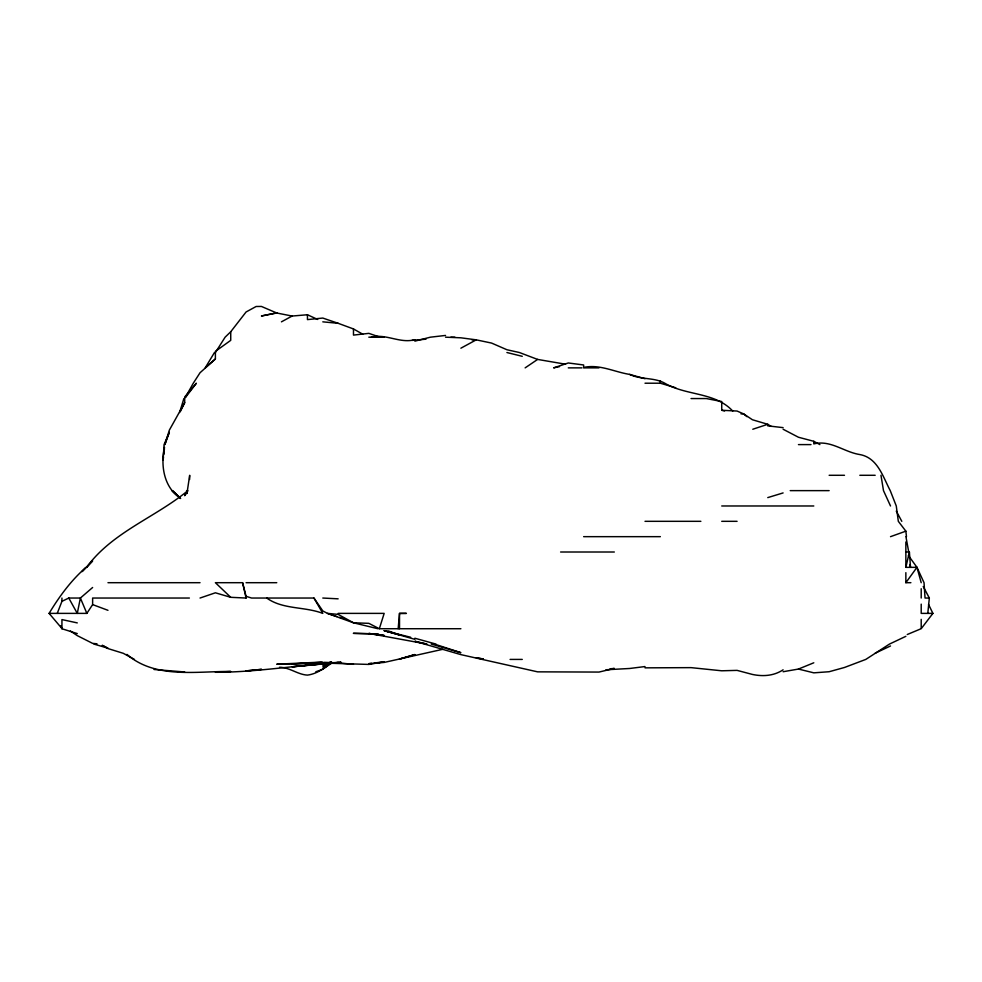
<?xml version="1.0" encoding="UTF-8"?>
<svg xmlns="http://www.w3.org/2000/svg" width="982" height="982" viewBox="0 0 982 982"><rect width="100%" height="100%" fill="white"/><g stroke="black" fill="none" stroke-linecap="round" stroke-linejoin="round"><path stroke-width="1.47" d="M189.612 479.462L189.686 475.288L187.378 490.632L184.69 495.701L187.881 490.632C155.451 517.44 112.218 532.109 86.588 567.351L92.627 560.906L82.022 571.634L86.06 567.351C71.109 580.325 59.288 596.528 49.1 613.382L61.94 628.505M398.164 628.726L399.514 613.443L406.401 613.382L399.514 613.382L399.514 628.726M927.794 613.382L929.34 598.038L923.24 586.524M163.466 457.146L163.147 459.944L164.055 444.601L169.346 432.338L164.902 444.601L169.346 430.141L184.69 402.669L184.69 398.557L193.294 383.213L200.033 372.755L215.389 358.958L215.389 351.384L230.733 340.349L230.733 331.756L246.077 311.981L256.13 306.494L261.421 306.445L276.764 313.012L292.108 316.044L307.452 314.743L317.677 319.469M163.785 454.359L164.424 448.774M164.534 447.387C160.422 465.554 163.896 487.391 180.442 498.316L171.948 490.632M929.34 598.038L925.044 598.038L924.037 582.694L916.967 567.351L905.858 567.351L909.393 552.007L905.858 552.007M179.608 412.514L183.867 398.557M246.077 596.332L246.077 598.038L230.733 597.314L215.389 582.694L242.591 582.694L246.077 596.332L251.576 598.038L313.958 598.038L322.796 610.939L327.46 613.382L353.483 622.797L368.827 623.337L379.334 628.726L384.171 613.382L338.139 613.382M57.251 613.382L61.94 601.34L61.94 598.038M180.406 411.409L184.69 402.669M214.469 352.526L205.201 367.869L215.389 358.958M215.389 352.526L225.124 337.182L230.733 331.756M49.1 613.382L86.858 613.382L92.627 604.593L92.627 598.038L189.391 598.038M910.891 582.694L905.858 582.694L916.967 567.351L908.424 555.542M185.586 397.379L196.351 383.213L184.69 396.998M928.542 604.433L932.9 613.382L921.202 628.689L907.258 634.519M92.627 587.494L80.389 598.038L77.283 613.382L68.777 598.038L61.94 601.34M331.388 662.101C324.735 668.3 316.634 673.947 307.452 675.113C297.693 674.609 289.641 667.367 279.551 667.244M315.811 671.774L322.796 669.282L331.069 662.285M331.069 662.126L322.796 668.46L331.278 662.126M525.137 367.869L537.608 359.424L565.509 364.199M322.796 669.024L332.591 662.617M330.062 662.101L322.796 666.152L331.155 662.469M281.441 321.838L292.108 316.044M460.889 348.193L476.233 339.846L491.577 343.074L506.921 349.739L519.417 352.526L537.608 359.424M905.858 636.324L889.483 644.069L865.793 659.413L844.483 667.478L829.139 671.725L813.796 672.842L798.452 669.061L783.108 671.725M875.171 653.214L890.514 645.96M783.108 669.822C773.89 675.923 762.989 676.672 752.421 674.438L737.077 670.375L721.733 670.792L691.046 667.637L645.014 667.846M798.452 669.061L813.796 662.789M890.514 536.663L905.858 531.164L906.472 536.663M200.033 598.038L215.389 592.797L230.733 597.314M752.777 429.244L767.764 424.298L771.177 426.421M767.764 497.604L783.108 492.927M414.858 341.147L430.411 337.182L445.546 335.439M412.072 340.386L426.016 339.183M559.507 366.605L553.639 367.869L568.296 362.972L583.639 364.973L583.639 367.428C599.56 363.991 614.216 371.933 629.671 374.412C640.743 379.874 654.233 377.223 664.753 383.213C686.393 395.942 714.994 391.879 732.744 411.053M442.759 649.311L384.171 662.433L368.827 663.685L371.613 663.341M276.764 312.804L261.421 315.983L276.764 313.012M645.014 666.557L629.671 668.484L605.955 669.773M374.4 662.997L384.171 661.794L368.827 664.421L322.796 663.046L338.139 662.875L353.483 664.311M340.926 662.31L292.108 666.815L338.139 662.31M610.141 668.803L614.327 668.423L598.983 672.069L537.608 671.848L460.889 654.626L414.858 641.258L426.937 644.069L368.827 633.415L384.171 635.428L368.827 633.721L353.483 633.341L368.827 633.721M322.796 662.052L276.764 664.2L338.139 662.825C297.178 665.01 256.498 672.326 215.389 672.289L230.733 671.467C196.093 671.209 155.279 679.004 126.948 654.405M371.257 337.182C386.257 333.438 399.809 343.761 414.858 339.698M292.108 663.955L303.266 663.341M307.452 663.108L321.396 662.359M472.047 339.907L476.233 339.846L460.889 337.808L445.546 337.182M368.827 337.182L384.171 337.182M450.898 337.182L454.924 337.182M568.296 367.869L581.995 367.869M583.639 367.869L598.983 367.869M645.014 383.213L660.358 383.213L675.702 387.767M691.046 398.557L706.389 398.557L721.733 401.552L721.733 410.267L724.593 410.992M741.029 413.901L743.656 413.901L752.421 419.744L767.764 424.298L767.764 425.857L783.108 427.636M798.452 444.601L810.985 444.601M829.139 475.288L844.483 475.288M859.827 475.288L875.171 475.288M790.215 490.632L829.139 490.632M721.733 505.976L813.796 505.976M645.014 521.319L700.866 521.319M721.733 521.319L737.077 521.319M583.639 536.663L660.358 536.663M560.599 552.007L614.327 552.007M107.971 582.694L200.033 582.694M246.077 582.694L276.764 582.694M68.777 598.038L80.389 598.038L86.858 613.382M932.9 613.382L921.202 613.382L921.202 604.139M77.283 633.586L61.94 628.75L60.749 625.927M379.334 628.726L460.889 628.726M510.088 659.413L522.264 659.413M368.827 633.967L378.586 634.016M324.183 662.334L338.139 662.813M721.733 410.267L737.077 411.041L743.656 413.901L746.946 416.663M322.796 598.038L338.139 598.836M184.69 671.97L154.002 669.491M96.997 643.799L92.627 643.382L77.283 635.636L70.422 631.021M322.796 321.838L338.139 323.299L353.483 328.945L362.726 334.187M435.934 644.069L414.858 638.226M410.672 637.269L384.171 630.653L414.858 639.319M77.283 622.907L61.94 619.581L61.94 628.726M506.921 352.526L522.264 356.319M339.527 617.322L343.712 618.378M819.896 444.601L813.796 441.299L798.452 437.248L783.108 429.244M629.671 374.412L645.014 378.721M384.171 630.653L399.514 634.961L388.356 630.935M377.935 628.726L353.483 622.797L338.139 614.388L327.46 613.382L336.801 616.524M93.891 644.069L107.971 648.181L102.594 645.432M431.221 644.069L460.889 652.686L435.947 644.548M338.139 323.299L322.796 318.058L307.452 319.604L307.452 314.743M380.034 337.182L368.827 333.364L353.483 335.095L353.483 328.945M92.627 604.593L107.971 610.313M134.436 659.413L123.315 653.325L107.971 648.574L102.214 645.358M266.736 598.038C282.853 609.675 304.555 606.397 322.796 613.382L313.958 598.038M180.222 497.96L172.378 490.632L180.59 498.512M905.858 531.164L898.321 521.319L896.271 505.976L890.244 490.632C882.904 476.761 877.687 457.772 859.827 454.556C843.943 452.076 830.649 439.703 813.796 443.901L813.796 441.299M896.271 511.082L901.807 521.319M890.514 505.976L883.493 490.632L880.977 475.288M909.663 564.552L910.51 567.351L909.393 552.007M916.967 567.351L921.202 582.694M242.591 582.694L246.077 598.038M905.932 536.663L908.731 552.007M921.202 588.734L921.202 598.038M921.202 619.347L921.202 628.235M905.858 541.941L905.858 567.351M905.858 572.666L905.858 582.694M660.358 380.648L660.358 383.213M414.858 654.577L399.514 659.069L414.858 654.577M340.926 662.445L322.796 663.562L340.926 662.371M261.421 669.368L246.077 670.902L261.421 669.368M483.205 658.971L476.233 657.854L483.205 658.959M187.083 493.418L186.641 490.632L187.022 493.418"/></g></svg>
